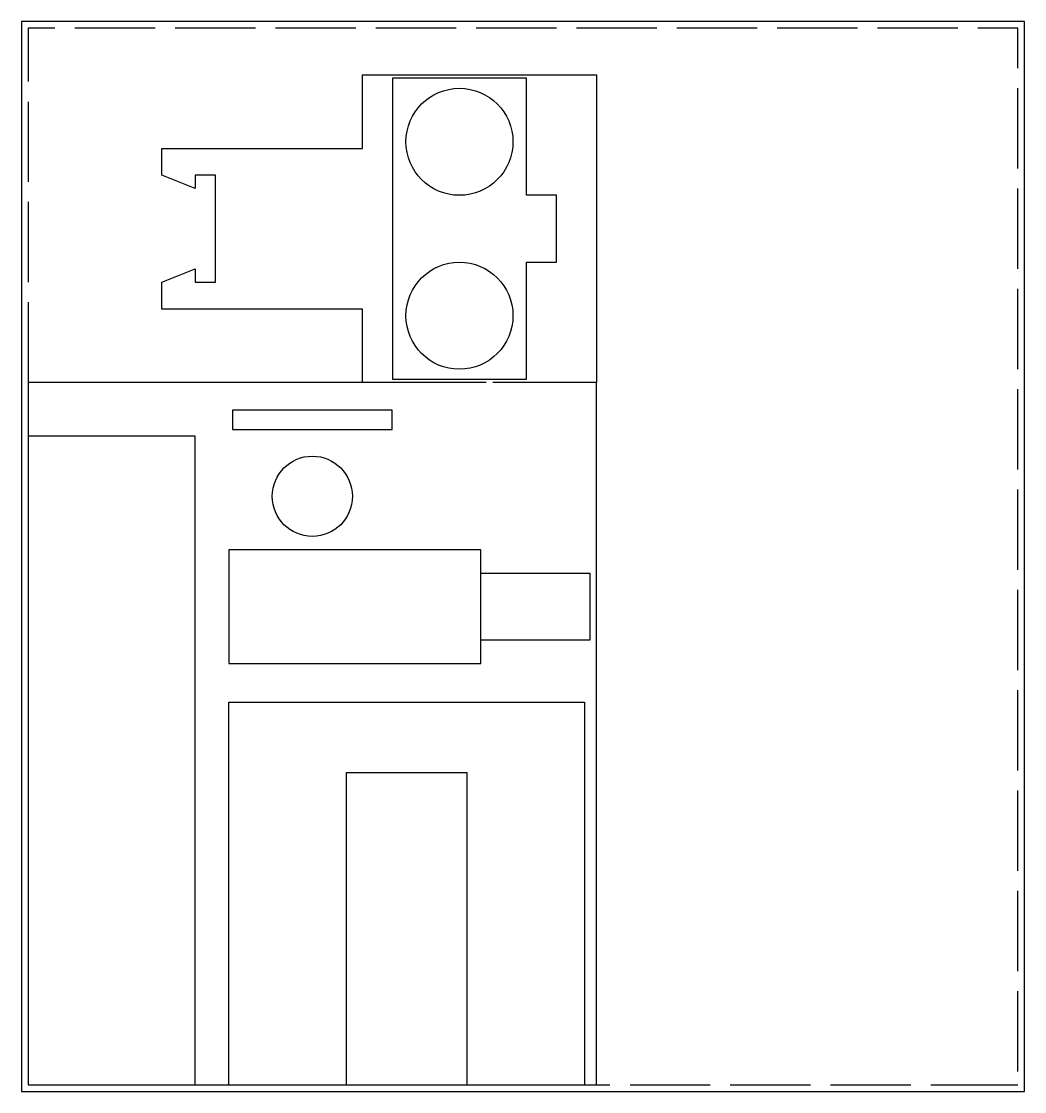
# Model space of a CAD drawing. Header units: millimetres. Extents: x 0 to 150, y 0 to 160.
import ezdxf

# ---------------------------------------------------------------- set-up
doc = ezdxf.new("R2010")
doc.units = ezdxf.units.MM
doc.linetypes.add('ACAD_ISO02W100', pattern=[15, 12, -3])
doc.layers.get('0').update_dxf_attribs({"lineweight": 25, "true_color": 0xffffff})
for name, color, linetype, true_color in [('Corte exterior', 1, 'Continuous', 0xff0000), ('grabado linea medio', 3, 'Continuous', 0x00ff00), ('mesa de trabajo y auxiliares', 7, 'Continuous', 0xffffff)]:
    doc.layers.add(name, color=color, linetype=linetype, true_color=true_color)

msp = doc.modelspace()

# ---------------------------------------------------------------- linework, layer by layer
msp.add_line((146, 1), (149, 1))
at = {"layer": 'Corte exterior', "flags": 128}
for points in [[(51, 106), (51, 117), (21, 117), (21, 121), (26, 123), (26, 121), (29, 121), (29, 137), (26, 137), (26, 135), (21, 137), (21, 141), (51, 141), (51, 152), (86, 152), (86, 106), (70.5, 106)], [(69.5, 106), (1, 106), (1, 1), (86, 1), (86, 106)]]:
    msp.add_lwpolyline(points, dxfattribs=at)
at = {"layer": 'Corte exterior'}
msp.add_lwpolyline([(31.55, 99), (55.45, 99), (55.45, 101.9), (31.55, 101.9), (31.55, 99)], dxfattribs=at)
for centre, radius in [((65.5, 142), 8), ((65.5, 116), 8), ((43.5, 89), 6)]:
    msp.add_circle(centre, radius, dxfattribs=at)
at = {"layer": 'grabado linea medio'}
for points in [[(75.5, 134), (75.5, 151.5), (55.5, 151.5), (55.5, 106.5), (75.5, 106.5), (75.5, 124), (80, 124), (80, 134), (75.5, 134)], [(26, 1), (26, 98), (1, 98)], [(68.7, 77.5), (85, 77.5), (85, 67.5), (68.7, 67.5)], [(31, 1), (31, 58.2), (84.2, 58.2), (84.2, 1)], [(48.6, 1), (48.6, 47.7), (66.6, 47.7), (66.6, 1)]]:
    msp.add_lwpolyline(points, dxfattribs=at)
msp.add_lwpolyline([(31, 64), (68.7, 64), (68.7, 81), (31, 81)], close=True, dxfattribs=at)
at = {"layer": 'mesa de trabajo y auxiliares', "flags": 128}
msp.add_lwpolyline([(0, 0), (150, 0), (150, 160), (0, 160)], close=True, dxfattribs=at)
at = {"layer": 'mesa de trabajo y auxiliares', "linetype": 'ACAD_ISO02W100', "flags": 128}
msp.add_lwpolyline([(1, 1), (149, 1), (149, 159), (1, 159)], close=True, dxfattribs=at)

doc.saveas('drawing.dxf')
